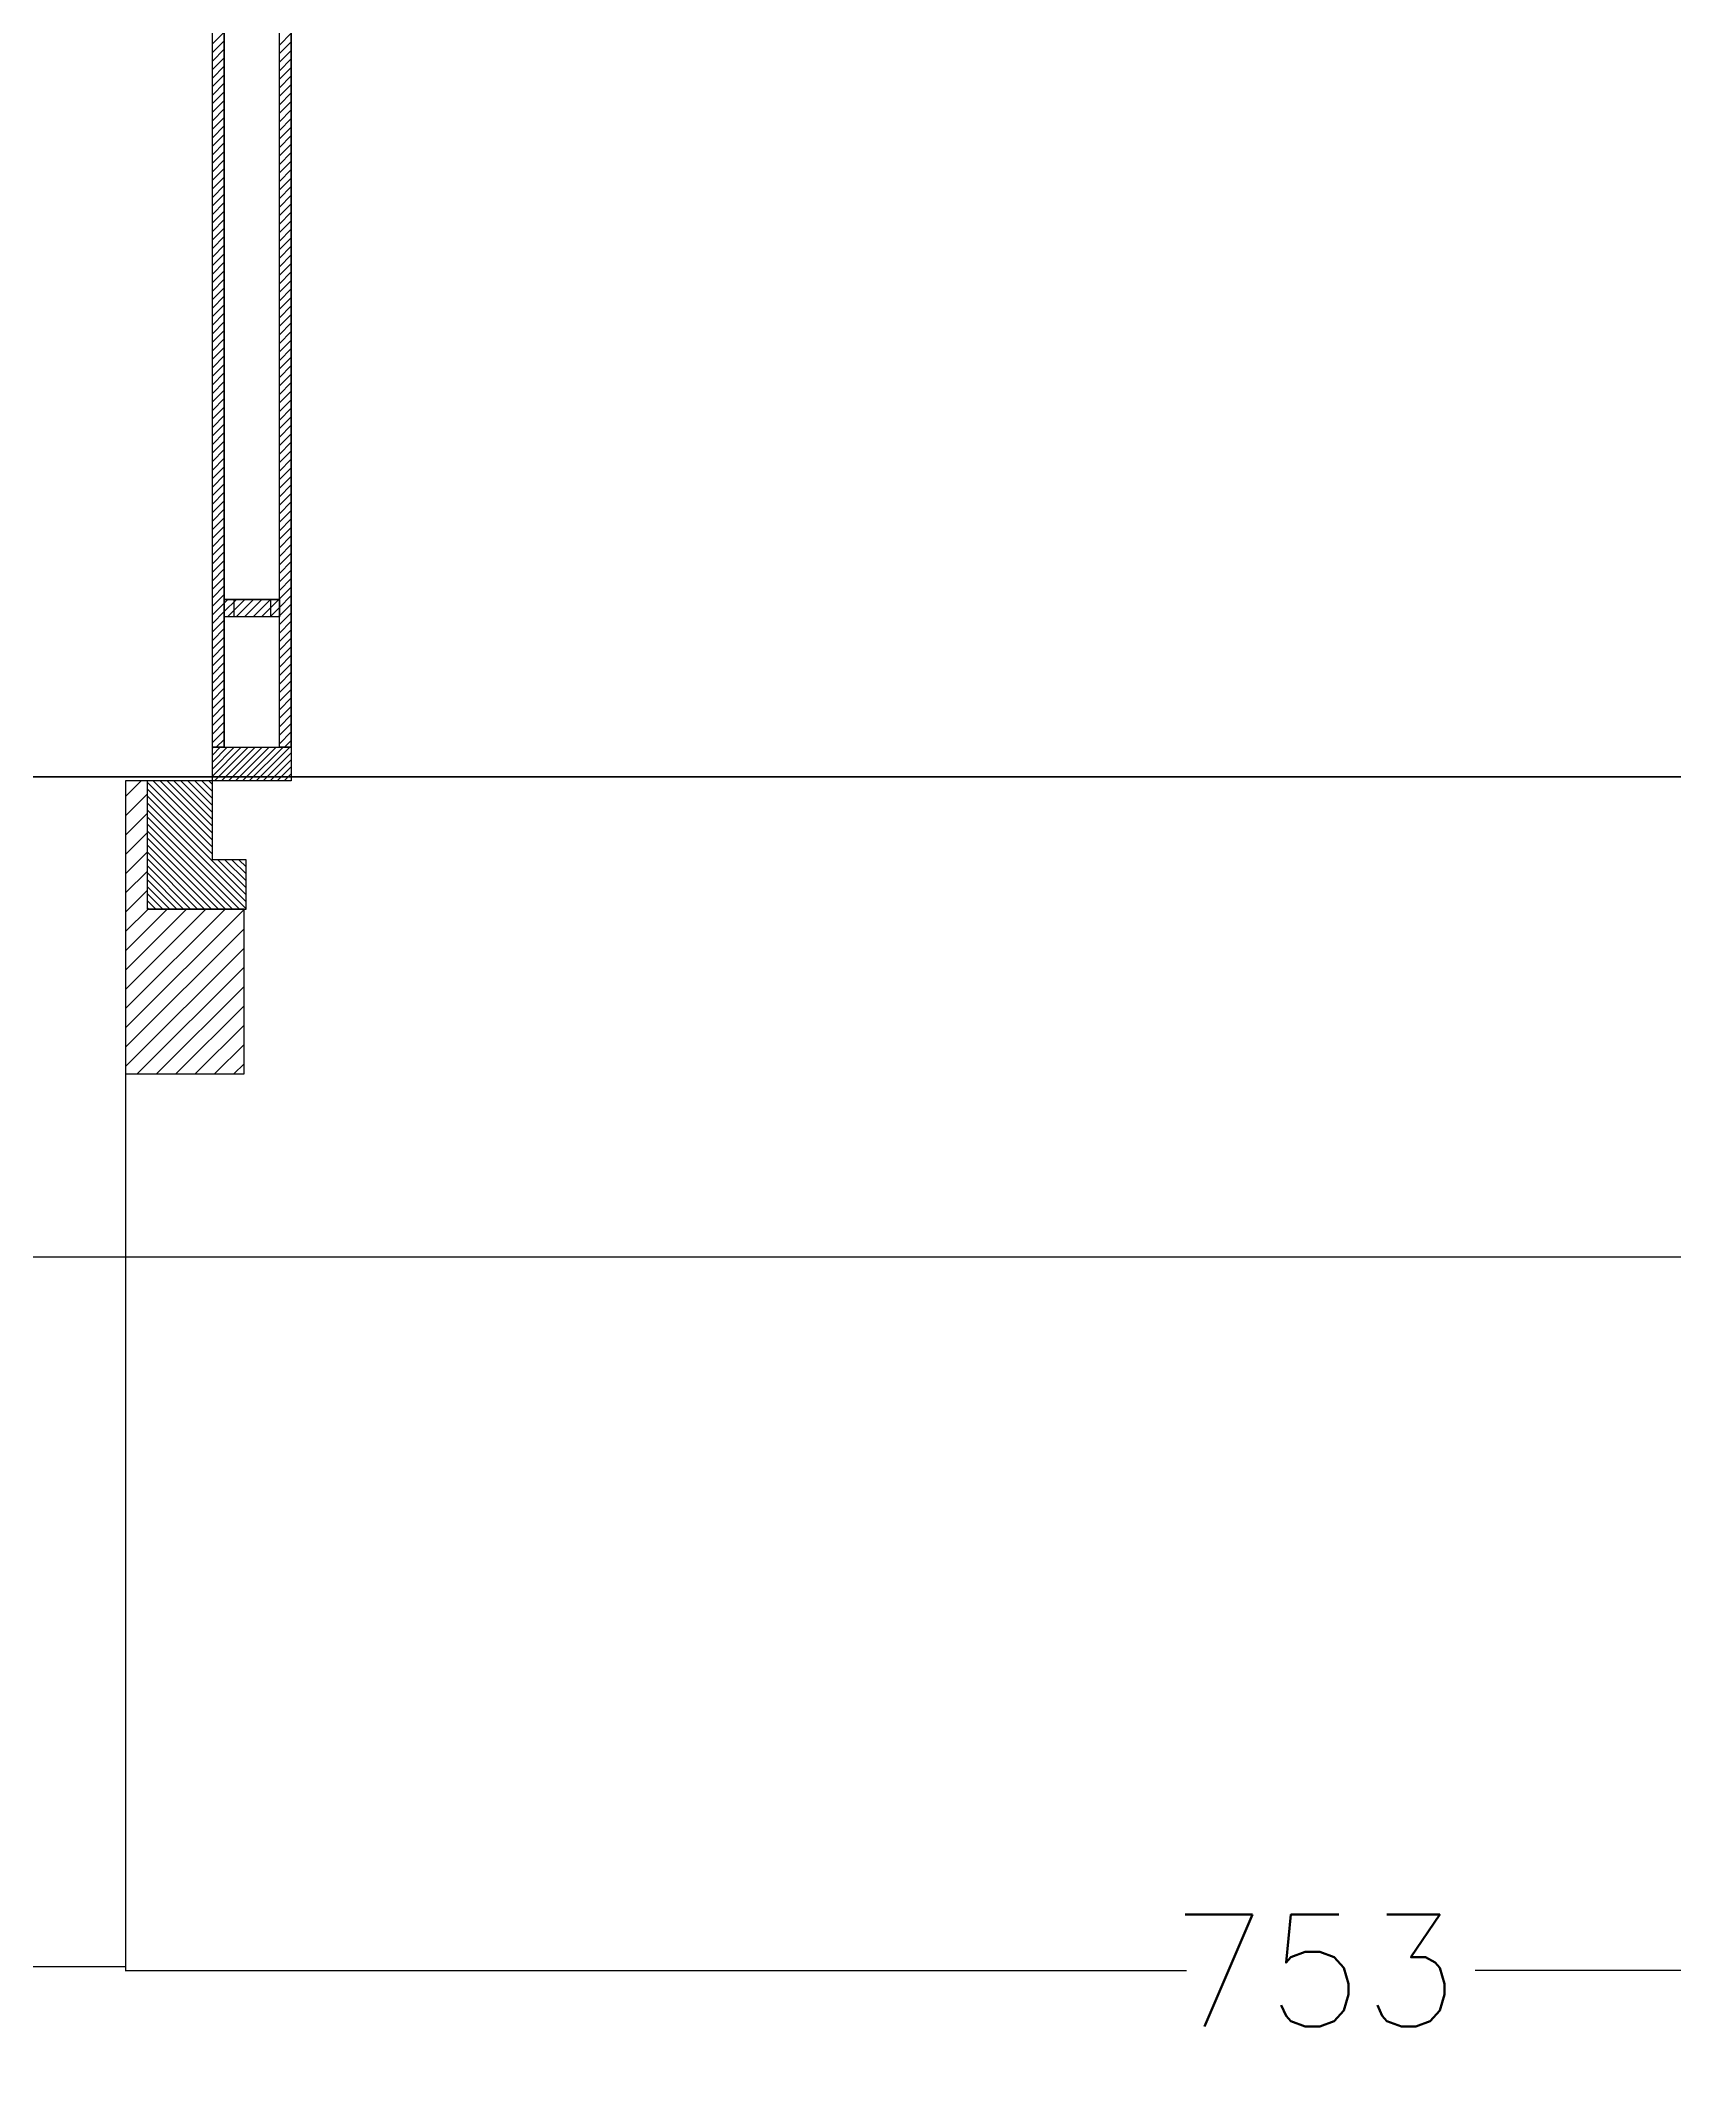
# Model space of a CAD drawing. Extents: x -4409 to 83729, y -39415 to 28842.
# Drawn here: x 17199 to 17709, y 19581 to 20213 of the extents above; entities that cross this region are included whole.
import ezdxf

# ---------------------------------------------------------------- set-up
doc = ezdxf.new("R2010")
doc.units = 0
doc.linetypes.add('HDR', pattern=[0.36, 0.1, -0.075, 0.11, -0.075])
doc.layers.get('DEFPOINTS').update_dxf_attribs({"linetype": 'CONTINUOUS'})
for name, color, linetype in [('A-PUERTAS', 1, 'CONTINUOUS'), ('ROD_PUERTAS', 27, 'CONTINUOUS'), ('WWW_CADBLOCKSFREE_COM', 7, 'CONTINUOUS')]:
    doc.layers.add(name, color=color, linetype=linetype)
doc.styles.add('ROMANS', font='ROMANS.shx')
doc.dimstyles.get("Standard").update_dxf_attribs({"dimtxt": 2.5, "dimasz": 2.5, "dimexe": 1.25, "dimexo": 0.625, "dimtad": 1, "dimcen": 2.5, "dimazin": 3, "dimtfac": 1, "dimtmove": 0, "dimatfit": 3})

# ---------------------------------------------------------------- blocks, each defined once
blk = doc.blocks.new('*X72')
at = {"layer": 'A-PUERTAS', "linetype": 'CONTINUOUS'}
for p, q in [((-678.56574, 91.82003), (-678.56856, 91.8172)), ((-678.56366, 91.81858), (-678.56856, 91.81367)), ((-678.56366, 91.81504), (-678.56856, 91.81013)), ((-678.53746, 91.82003), (-678.54075, 91.81673)), ((-678.53584, 91.8181), (-678.54075, 91.81319)), ((-678.53584, 91.81457), (-678.54075, 91.80966)), ((-678.56366, 91.8115), (-678.56856, 91.8066)), ((-678.56366, 91.80797), (-678.56856, 91.80306)), ((-678.56366, 91.80443), (-678.56856, 91.79953)), ((-678.53584, 91.81103), (-678.54075, 91.80612)), ((-678.53584, 91.8075), (-678.54075, 91.80259)), ((-678.53584, 91.80396), (-678.54075, 91.79905)), ((-678.56366, 91.8009), (-678.56856, 91.79599)), ((-678.56366, 91.79736), (-678.56856, 91.79245)), ((-678.53584, 91.80043), (-678.54075, 91.79552)), ((-678.53584, 91.79689), (-678.54075, 91.79198)), ((-678.56366, 91.79383), (-678.56856, 91.78892)), ((-678.56366, 91.79029), (-678.56856, 91.78538)), ((-678.53584, 91.79335), (-678.54075, 91.78845)), ((-678.53584, 91.78982), (-678.54075, 91.78491)), ((-678.56366, 91.78676), (-678.56856, 91.78185)), ((-678.56366, 91.78322), (-678.56856, 91.77831)), ((-678.56366, 91.77968), (-678.56856, 91.77478)), ((-678.53584, 91.78628), (-678.54075, 91.78138)), ((-678.53584, 91.78275), (-678.54075, 91.77784)), ((-678.53584, 91.77921), (-678.54075, 91.7743)), ((-678.56366, 91.77615), (-678.56856, 91.77124)), ((-678.56366, 91.77261), (-678.56856, 91.76771)), ((-678.53584, 91.77568), (-678.54075, 91.77077)), ((-678.53584, 91.77214), (-678.54075, 91.76723)), ((-678.56366, 91.76908), (-678.56856, 91.76417)), ((-678.56366, 91.76554), (-678.56856, 91.76063)), ((-678.56366, 91.76201), (-678.56856, 91.7571)), ((-678.5598, 91.76586), (-678.56366, 91.76201)), ((-678.56334, 91.76586), (-678.56366, 91.76554)), ((-678.55627, 91.76586), (-678.56345, 91.75868)), ((-678.55273, 91.76586), (-678.55992, 91.75868)), ((-678.5492, 91.76586), (-678.55638, 91.75868)), ((-678.54566, 91.76586), (-678.55284, 91.75868)), ((-678.54213, 91.76586), (-678.54931, 91.75868)), ((-678.54075, 91.7637), (-678.54577, 91.75868)), ((-678.53584, 91.76861), (-678.54075, 91.7637)), ((-678.53584, 91.76507), (-678.54075, 91.76016)), ((-678.56366, 91.75847), (-678.56856, 91.75356)), ((-678.56366, 91.75494), (-678.56856, 91.75003)), ((-678.54075, 91.76016), (-678.54224, 91.75868)), ((-678.53584, 91.76153), (-678.54075, 91.75663)), ((-678.53584, 91.758), (-678.54075, 91.75309)), ((-678.53584, 91.75446), (-678.54075, 91.74956)), ((-678.56366, 91.7514), (-678.56856, 91.74649)), ((-678.56366, 91.74786), (-678.56856, 91.74296)), ((-678.53584, 91.75093), (-678.54075, 91.74602)), ((-678.53584, 91.74739), (-678.54075, 91.74248)), ((-678.56366, 91.74433), (-678.56856, 91.73942)), ((-678.56366, 91.74079), (-678.56856, 91.73589)), ((-678.56366, 91.73726), (-678.56856, 91.73235)), ((-678.53584, 91.74386), (-678.54075, 91.73895)), ((-678.53584, 91.74032), (-678.54075, 91.73541)), ((-678.53584, 91.73679), (-678.54075, 91.73188)), ((-678.56366, 91.73372), (-678.56856, 91.72881)), ((-678.56366, 91.73019), (-678.56856, 91.72528)), ((-678.53584, 91.73325), (-678.54075, 91.72834)), ((-678.53584, 91.72971), (-678.54075, 91.72481)), ((-678.56366, 91.72665), (-678.56856, 91.72174)), ((-678.56366, 91.72312), (-678.56856, 91.71821)), ((-678.53584, 91.72618), (-678.54075, 91.72127)), ((-678.53584, 91.72264), (-678.54075, 91.71774)), ((-678.56366, 91.71958), (-678.56856, 91.71467)), ((-678.56366, 91.71605), (-678.56856, 91.71114)), ((-678.56366, 91.71251), (-678.56856, 91.7076)), ((-678.53584, 91.71911), (-678.54075, 91.7142)), ((-678.53584, 91.71557), (-678.54075, 91.71066)), ((-678.53584, 91.71204), (-678.54075, 91.70713)), ((-678.56366, 91.70897), (-678.56856, 91.70407)), ((-678.56366, 91.70544), (-678.56856, 91.70053)), ((-678.53584, 91.7085), (-678.54075, 91.70359)), ((-678.53584, 91.70497), (-678.54075, 91.70006)), ((-678.56366, 91.7019), (-678.56856, 91.69699)), ((-678.56366, 91.69837), (-678.56856, 91.69346)), ((-678.56366, 91.69483), (-678.56856, 91.68992)), ((-678.53584, 91.70143), (-678.54075, 91.69652)), ((-678.53584, 91.69789), (-678.54075, 91.69299)), ((-678.56366, 91.6913), (-678.56856, 91.68639)), ((-678.56366, 91.68776), (-678.56856, 91.68285)), ((-678.53584, 91.69436), (-678.54075, 91.68945)), ((-678.53584, 91.69082), (-678.54075, 91.68592)), ((-678.53584, 91.68729), (-678.54075, 91.68238)), ((-678.56366, 91.68423), (-678.56856, 91.67932)), ((-678.56366, 91.68069), (-678.56856, 91.67578)), ((-678.53584, 91.68375), (-678.54075, 91.67884)), ((-678.53584, 91.68022), (-678.54075, 91.67531)), ((-678.56366, 91.67715), (-678.56856, 91.67225)), ((-678.56366, 91.67362), (-678.56856, 91.66871)), ((-678.56366, 91.67008), (-678.56856, 91.66518)), ((-678.53584, 91.67668), (-678.54075, 91.67177)), ((-678.53584, 91.67315), (-678.54075, 91.66824)), ((-678.53584, 91.66961), (-678.54075, 91.6647)), ((-678.56366, 91.66655), (-678.56856, 91.66164)), ((-678.56366, 91.66301), (-678.56856, 91.6581)), ((-678.53584, 91.66607), (-678.54075, 91.66117)), ((-678.53584, 91.66254), (-678.54075, 91.65763)), ((-678.56366, 91.65948), (-678.56856, 91.65457)), ((-678.56366, 91.65594), (-678.56856, 91.65103)), ((-678.53584, 91.659), (-678.54075, 91.6541)), ((-678.53584, 91.65547), (-678.54075, 91.65056)), ((-678.56366, 91.65241), (-678.56856, 91.6475)), ((-678.56366, 91.64887), (-678.56856, 91.64396)), ((-678.56366, 91.64533), (-678.56856, 91.64043)), ((-678.53584, 91.65193), (-678.54075, 91.64702)), ((-678.53584, 91.6484), (-678.54075, 91.64349)), ((-678.53584, 91.64486), (-678.54075, 91.63995)), ((-678.56366, 91.6418), (-678.56856, 91.63689)), ((-678.56366, 91.63826), (-678.56856, 91.63336)), ((-678.53584, 91.64133), (-678.54075, 91.63642)), ((-678.53584, 91.63779), (-678.54075, 91.63288)), ((-678.56366, 91.63473), (-678.56856, 91.62982)), ((-678.56366, 91.63119), (-678.56856, 91.62628)), ((-678.56366, 91.62766), (-678.56856, 91.62275)), ((-678.53584, 91.63425), (-678.54075, 91.62935)), ((-678.53584, 91.63072), (-678.54075, 91.62581)), ((-678.56366, 91.62412), (-678.56856, 91.61921)), ((-678.56366, 91.62059), (-678.56856, 91.61568)), ((-678.53584, 91.62718), (-678.54075, 91.62228)), ((-678.53584, 91.62365), (-678.54075, 91.61874)), ((-678.53584, 91.62011), (-678.54075, 91.6152)), ((-678.56366, 91.61705), (-678.56856, 91.61214)), ((-678.56366, 91.61351), (-678.56856, 91.60861)), ((-678.53584, 91.61658), (-678.54075, 91.61167)), ((-678.53584, 91.61304), (-678.54075, 91.60813)), ((-678.56366, 91.60998), (-678.56856, 91.60507)), ((-678.56366, 91.60644), (-678.56856, 91.60154)), ((-678.56366, 91.60291), (-678.56856, 91.598)), ((-678.53584, 91.60951), (-678.54075, 91.6046)), ((-678.53584, 91.60597), (-678.54075, 91.60106)), ((-678.53584, 91.60244), (-678.54075, 91.59753)), ((-678.56366, 91.59937), (-678.56856, 91.59446)), ((-678.56366, 91.59584), (-678.56856, 91.59093)), ((-678.53584, 91.5989), (-678.54075, 91.59399)), ((-678.53584, 91.59536), (-678.54075, 91.59046)), ((-678.56366, 91.5923), (-678.56856, 91.58739)), ((-678.56366, 91.58877), (-678.56856, 91.58386)), ((-678.53584, 91.59183), (-678.54075, 91.58692)), ((-678.53584, 91.58829), (-678.54075, 91.58339)), ((-678.56366, 91.58523), (-678.56856, 91.58032)), ((-678.56366, 91.58169), (-678.56856, 91.57679)), ((-678.56366, 91.57816), (-678.56856, 91.57325)), ((-678.53584, 91.58476), (-678.54075, 91.57985)), ((-678.53584, 91.58122), (-678.54075, 91.57631)), ((-678.53584, 91.57769), (-678.54075, 91.57278)), ((-678.56366, 91.57462), (-678.56856, 91.56972)), ((-678.56366, 91.57109), (-678.56856, 91.56618)), ((-678.53584, 91.57415), (-678.54075, 91.56924)), ((-678.53584, 91.57062), (-678.54075, 91.56571)), ((-678.56366, 91.56755), (-678.56856, 91.56264)), ((-678.56366, 91.56402), (-678.56856, 91.55911)), ((-678.56366, 91.56048), (-678.56856, 91.55557)), ((-678.53584, 91.56708), (-678.54075, 91.56217)), ((-678.53584, 91.56354), (-678.54075, 91.55864)), ((-678.56366, 91.55695), (-678.56856, 91.55204)), ((-678.56366, 91.55341), (-678.56856, 91.5485)), ((-678.53584, 91.56001), (-678.54075, 91.5551)), ((-678.53584, 91.55647), (-678.54075, 91.55157)), ((-678.53584, 91.55294), (-678.54075, 91.54803)), ((-678.56366, 91.54987), (-678.56856, 91.54497)), ((-678.56366, 91.54634), (-678.56856, 91.54143)), ((-678.53584, 91.5494), (-678.54075, 91.54449)), ((-678.53584, 91.54587), (-678.54075, 91.54096)), ((-678.56366, 91.5428), (-678.56856, 91.5379)), ((-678.56366, 91.53927), (-678.56856, 91.53436)), ((-678.56366, 91.53573), (-678.56856, 91.53082)), ((-678.53584, 91.54233), (-678.54075, 91.53742)), ((-678.53584, 91.5388), (-678.54075, 91.53389)), ((-678.53584, 91.53526), (-678.54075, 91.53035)), ((-678.56366, 91.5322), (-678.56856, 91.52729)), ((-678.56366, 91.52866), (-678.56856, 91.52375)), ((-678.53584, 91.53172), (-678.54075, 91.52682)), ((-678.53584, 91.52819), (-678.54075, 91.52328))]:
    blk.add_line(p, q, dxfattribs=at)
blk = doc.blocks.new('*X73')
at = {"layer": 'A-PUERTAS', "linetype": 'CONTINUOUS'}
for p, q in [((-678.54981, 91.88704), (-678.50891, 91.84614)), ((-678.54981, 91.88415), (-678.50891, 91.84325)), ((-678.54981, 91.88125), (-678.50891, 91.84035)), ((-678.54705, 91.88716), (-678.50891, 91.84903)), ((-678.54415, 91.88716), (-678.50891, 91.85192)), ((-678.54126, 91.88716), (-678.50891, 91.85481)), ((-678.53837, 91.88716), (-678.50891, 91.85771)), ((-678.53548, 91.88716), (-678.50891, 91.8606)), ((-678.53259, 91.88716), (-678.50891, 91.86349)), ((-678.52969, 91.88716), (-678.50891, 91.86638)), ((-678.5268, 91.88716), (-678.50891, 91.86927)), ((-678.52391, 91.88716), (-678.50891, 91.87217)), ((-678.52102, 91.88716), (-678.50891, 91.87506)), ((-678.51813, 91.88716), (-678.50891, 91.87795)), ((-678.51523, 91.88716), (-678.50891, 91.88084)), ((-678.51234, 91.88716), (-678.50891, 91.88373)), ((-678.50945, 91.88716), (-678.50891, 91.88663)), ((-678.54981, 91.87836), (-678.53816, 91.86671)), ((-678.54981, 91.87547), (-678.54106, 91.86671)), ((-678.54981, 91.87258), (-678.54395, 91.86671)), ((-678.54981, 91.86969), (-678.54684, 91.86671)), ((-678.54981, 91.86679), (-678.54973, 91.86671)), ((-678.53584, 91.86439), (-678.50891, 91.83746)), ((-678.53584, 91.8615), (-678.50891, 91.83457)), ((-678.53584, 91.85861), (-678.51123, 91.83399)), ((-678.53584, 91.85572), (-678.51412, 91.83399)), ((-678.53584, 91.85282), (-678.51701, 91.83399)), ((-678.53584, 91.84993), (-678.51991, 91.83399)), ((-678.53584, 91.84704), (-678.5228, 91.83399)), ((-678.53584, 91.84415), (-678.52569, 91.83399)), ((-678.53584, 91.84126), (-678.52858, 91.83399)), ((-678.53584, 91.83836), (-678.53147, 91.83399)), ((-678.53584, 91.83547), (-678.53437, 91.83399))]:
    blk.add_line(p, q, dxfattribs=at)
blk = doc.blocks.new('*X74')
at = {"layer": 'A-PUERTAS', "linetype": 'CONTINUOUS'}
for p, q in [((-678.55695, 91.83399), (-678.56856, 91.82238)), ((-678.55984, 91.83399), (-678.56856, 91.82527)), ((-678.56273, 91.83399), (-678.56856, 91.82816)), ((-678.56562, 91.83399), (-678.56856, 91.83105)), ((-678.56851, 91.83399), (-678.56856, 91.83394)), ((-678.55405, 91.83399), (-678.56802, 91.82003)), ((-678.55116, 91.83399), (-678.56513, 91.82003)), ((-678.54827, 91.83399), (-678.56224, 91.82003)), ((-678.54538, 91.83399), (-678.55935, 91.82003)), ((-678.54249, 91.83399), (-678.55645, 91.82003)), ((-678.53959, 91.83399), (-678.55356, 91.82003)), ((-678.5367, 91.83399), (-678.55067, 91.82003)), ((-678.53584, 91.83196), (-678.54778, 91.82003)), ((-678.53584, 91.82907), (-678.54489, 91.82003)), ((-678.53584, 91.82618), (-678.54199, 91.82003)), ((-678.53584, 91.82328), (-678.5391, 91.82003)), ((-678.53584, 91.82039), (-678.53621, 91.82003))]:
    blk.add_line(p, q, dxfattribs=at)
blk = doc.blocks.new('*X75')
at = {"layer": 'A-PUERTAS', "linetype": 'CONTINUOUS'}
for p, q in [((-679.4567, 91.95559), (-679.49981, 91.91248)), ((-679.4647, 91.95559), (-679.49981, 91.92048)), ((-679.4727, 91.95559), (-679.49981, 91.92848)), ((-679.4807, 91.95559), (-679.49981, 91.93648)), ((-679.4887, 91.95559), (-679.49981, 91.94448)), ((-679.4967, 91.95559), (-679.49981, 91.95248)), ((-679.4496, 91.95469), (-679.49981, 91.90448)), ((-678.5047, 91.95559), (-678.54896, 91.91133)), ((-678.5127, 91.95559), (-678.54896, 91.91933)), ((-678.5207, 91.95559), (-678.54896, 91.92733)), ((-678.5287, 91.95559), (-678.54896, 91.93533)), ((-678.5367, 91.95559), (-678.54896, 91.94333)), ((-678.5447, 91.95559), (-678.54896, 91.95133)), ((-679.4496, 91.94669), (-679.49981, 91.89648)), ((-678.49981, 91.95248), (-678.54896, 91.90333)), ((-679.4496, 91.93869), (-679.49981, 91.88848)), ((-678.49981, 91.94448), (-678.54896, 91.89533)), ((-679.4496, 91.93069), (-679.49981, 91.88048)), ((-678.49981, 91.93648), (-678.54896, 91.88733)), ((-679.4496, 91.92269), (-679.48513, 91.88716)), ((-678.49981, 91.92848), (-678.54113, 91.88716)), ((-679.4496, 91.91469), (-679.47713, 91.88716)), ((-678.49981, 91.92048), (-678.53313, 91.88716)), ((-679.4496, 91.90669), (-679.46913, 91.88716)), ((-678.49981, 91.91248), (-678.52513, 91.88716)), ((-678.49981, 91.90448), (-678.51713, 91.88716)), ((-679.4496, 91.89869), (-679.46113, 91.88716)), ((-678.49981, 91.89648), (-678.50913, 91.88716)), ((-679.4496, 91.89069), (-679.45313, 91.88716)), ((-678.49981, 91.88848), (-678.50891, 91.87938)), ((-679.49071, 91.88158), (-679.49981, 91.87248)), ((-678.49981, 91.88048), (-678.50891, 91.87138)), ((-679.49071, 91.87358), (-679.49981, 91.86448)), ((-678.49981, 91.87248), (-678.50891, 91.86338)), ((-679.49071, 91.86558), (-679.49981, 91.85648)), ((-678.49981, 91.86448), (-678.50891, 91.85538)), ((-679.49071, 91.85758), (-679.49981, 91.84848)), ((-678.49981, 91.85648), (-678.50891, 91.84738)), ((-679.49071, 91.84958), (-679.49981, 91.84048)), ((-678.49981, 91.84848), (-678.50891, 91.83938)), ((-679.49071, 91.84158), (-679.4983, 91.83399)), ((-678.49981, 91.84048), (-678.5063, 91.83399))]:
    blk.add_line(p, q, dxfattribs=at)
blk = doc.blocks.new('PUERTA_FINAL')
at = {"layer": 'A-PUERTAS'}
for p, q in [((-678.50891, 91.88716), (-678.54981, 91.88716)), ((-678.54981, 91.88716), (-678.54981, 91.86671)), ((-678.54981, 91.86671), (-678.53584, 91.86671)), ((-678.53584, 91.86671), (-678.53584, 91.83399)), ((-678.56856, 91.82003), (-678.56856, 91.83399)), ((-678.56856, 91.83399), (-678.53584, 91.83399)), ((-678.53584, 91.83399), (-678.50891, 91.83399)), ((-678.53584, 91.83399), (-678.53584, 91.82003)), ((-678.56366, 91.82003), (-678.56856, 91.82003)), ((-678.56856, 91.82003), (-678.56856, 90.95564)), ((-678.56856, 90.95564), (-678.56856, 91.82003)), ((-678.54075, 91.82003), (-678.56366, 91.82003)), ((-678.56366, 91.82003), (-678.56366, 90.95564)), ((-678.54075, 91.82003), (-678.54075, 90.95564)), ((-678.53584, 91.82003), (-678.54075, 91.82003)), ((-678.54075, 91.82003), (-678.54075, 91.75868)), ((-678.53584, 91.82003), (-678.53584, 90.95564)), ((-678.55989, 91.76586), (-678.54468, 91.76586)), ((-678.55989, 91.75868), (-678.55989, 91.76586)), ((-678.54468, 91.75868), (-678.54468, 91.76586)), ((-678.56366, 91.75868), (-678.54075, 91.75868))]:
    blk.add_line(p, q, dxfattribs=at)
for points in [[(-678.50891, 91.83399), (-678.49981, 91.83399), (-678.49981, 91.95559), (-678.54896, 91.95559), (-678.54896, 91.88716), (-678.50891, 91.88716)], [(-678.56856, 91.82003), (-678.56366, 91.82003), (-678.56366, 90.95564), (-678.56856, 90.95564)], [(-678.53584, 90.95564), (-678.54075, 90.95564), (-678.54075, 91.82003), (-678.53584, 91.82003)], [(-678.54075, 91.75868), (-678.56366, 91.75868), (-678.56366, 91.76586), (-678.54075, 91.76586)]]:
    blk.add_lwpolyline(points, close=True, dxfattribs=at)
at = {"layer": 'A-PUERTAS', "linetype": 'HDR'}
blk.add_arc((-678.56856, 91.83399), 0.895, 178.29787, 273.82152, dxfattribs=at)
at = {"layer": 'A-PUERTAS'}
for name in ['*X75', '*X73', '*X74', '*X72']:
    blk.add_blockref(name, (0, 0), dxfattribs=at)
blk = doc.blocks.new('*D18')
at = {"layer": 'DEFPOINTS', "color": 0}
for p in [(16628.64, 19832.61), (17225.34, 19832.61), (17225.34, 19610.94)]:
    blk.add_point(p, dxfattribs=at)
at = {"layer": 'WWW_CADBLOCKSFREE_COM', "color": 252}
for p, q in [((16628.64, 19832.55), (16628.64, 19610.76)), ((17225.34, 19832.55), (17225.34, 19610.76)), ((16628.82, 19610.94), (16881.9, 19610.94)), ((17225.16, 19610.94), (16972.08, 19610.94))]:
    blk.add_line(p, q, dxfattribs=at)
for points in [[(16628.82, 19610.97), (16628.82, 19610.91), (16628.64, 19610.94)], [(17225.16, 19610.97), (17225.16, 19610.91), (17225.34, 19610.94)]]:
    blk.add_solid(points, dxfattribs=at)
at = {"layer": 'WWW_CADBLOCKSFREE_COM', "color": 6, "linetype": 'CONTINUOUS', "style": 'ROMANS'}
blk.add_text('597', height=35, dxfattribs=at).set_placement((16876.99, 19593.44))
blk = doc.blocks.new('*D19')
at = {"layer": 'DEFPOINTS', "color": 0}
for p in [(17225.34, 19831.42), (17978.25, 19832.61), (17978.25, 19609.75)]:
    blk.add_point(p, dxfattribs=at)
at = {"layer": 'WWW_CADBLOCKSFREE_COM', "color": 252}
for p, q in [((17225.34, 19831.36), (17225.34, 19609.57)), ((17978.25, 19832.55), (17978.25, 19609.57)), ((17225.52, 19609.75), (17556.71, 19609.75)), ((17978.07, 19609.75), (17646.89, 19609.75))]:
    blk.add_line(p, q, dxfattribs=at)
for points in [[(17225.52, 19609.78), (17225.52, 19609.72), (17225.34, 19609.75)], [(17978.07, 19609.78), (17978.07, 19609.72), (17978.25, 19609.75)]]:
    blk.add_solid(points, dxfattribs=at)
at = {"layer": 'WWW_CADBLOCKSFREE_COM', "color": 6, "linetype": 'CONTINUOUS', "style": 'ROMANS'}
blk.add_text('753', height=35, dxfattribs=at).set_placement((17551.8, 19592.25))

msp = doc.modelspace()

# ---------------------------------------------------------------- linework, layer by layer
at = {"layer": 'WWW_CADBLOCKSFREE_COM'}
msp.add_line((19028.644, 19832.608), (16478.644, 19832.608), dxfattribs=at)
at = {"layer": 'WWW_CADBLOCKSFREE_COM', "color": 8}
msp.add_lwpolyline([(16628.644, 21482.67), (18878.644, 21482.67), (18878.644, 19982.67), (16628.644, 19982.67)], close=True, dxfattribs=at)
at = {"layer": 'WWW_CADBLOCKSFREE_COM'}
for points in [[(16628.644, 21482.608), (18878.644, 21482.608), (18878.644, 20242.608), (18878.644, 19982.608), (16628.644, 19982.608), (16628.644, 21482.608)], [(17225.343, 19981.418), (17225.343, 19831.418)]]:
    msp.add_lwpolyline(points, dxfattribs=at)

# ---------------------------------------------------------------- block references
at = {"layer": 'ROD_PUERTAS', "xscale": 752.9101570233881, "yscale": 752.9101570233881, "zscale": 752.9101570233881, "rotation": 180}
msp.add_blockref('PUERTA_FINAL', (-493624.057, 89124.165), dxfattribs=at)

# ---------------------------------------------------------------- dimensions: what is measured, and where the dimension line sits
at = {"layer": 'WWW_CADBLOCKSFREE_COM'}
for base, p1, p2, picture, middle in [((17225.343, 19610.94), (16628.644, 19832.608), (17225.343, 19832.608), '*D18', (16926.993, 19610.94)), ((17978.253, 19609.75), (17225.343, 19831.418), (17978.253, 19832.608), '*D19', (17601.798, 19609.75))]:
    dim = msp.add_linear_dim(base=base, p1=p1, p2=p2, dimstyle='Standard', dxfattribs=at)
    dim.commit()
    dim.dimension.update_dxf_attribs({"geometry": picture, "text_midpoint": middle})

doc.saveas('drawing.dxf')
